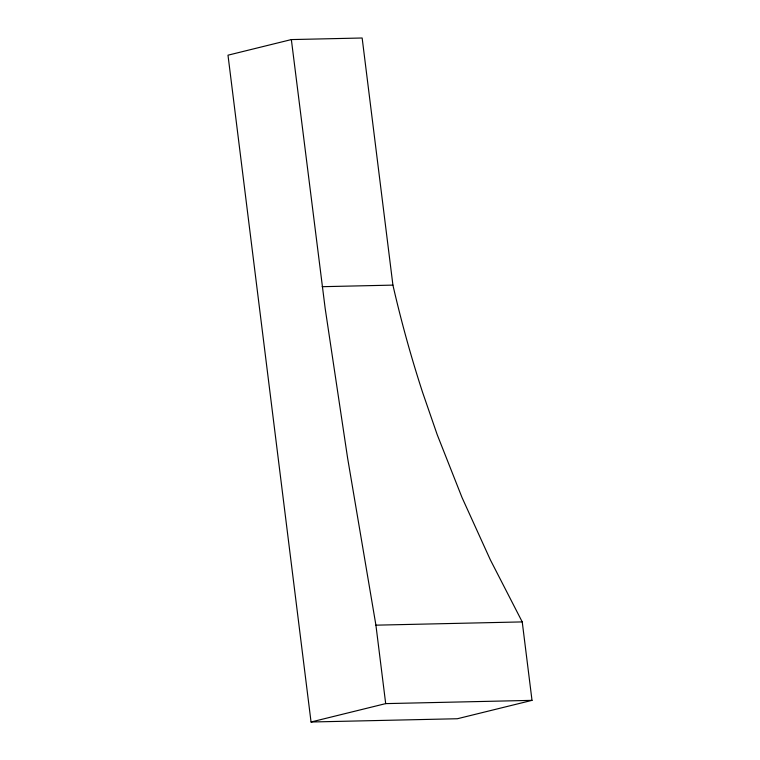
<?xml version="1.0" encoding="UTF-8"?>
<svg xmlns="http://www.w3.org/2000/svg" width="760" height="760" viewBox="0 0 760 760"><rect width="100%" height="100%" fill="white"/><g stroke="black" fill="none" stroke-linecap="round" stroke-linejoin="round"><path stroke-width="1.14" d="M291.356 39.577L227.99 55.185L311.049 722L457.368 718.741L532.01 700.359L522.234 621.908L490.352 559.854L462.023 497.524L437.219 434.71L422.626 392.474A1028.014 851.836 73.5 0 1 392.92 285.114L362.149 38L291.356 39.577L325.175 308.446L347.577 457.89L375.915 625.167L385.69 703.617L311.049 722M322.135 286.691L392.93 285.114M375.915 625.167L522.234 621.908M385.69 703.617L532.01 700.359"/></g></svg>
